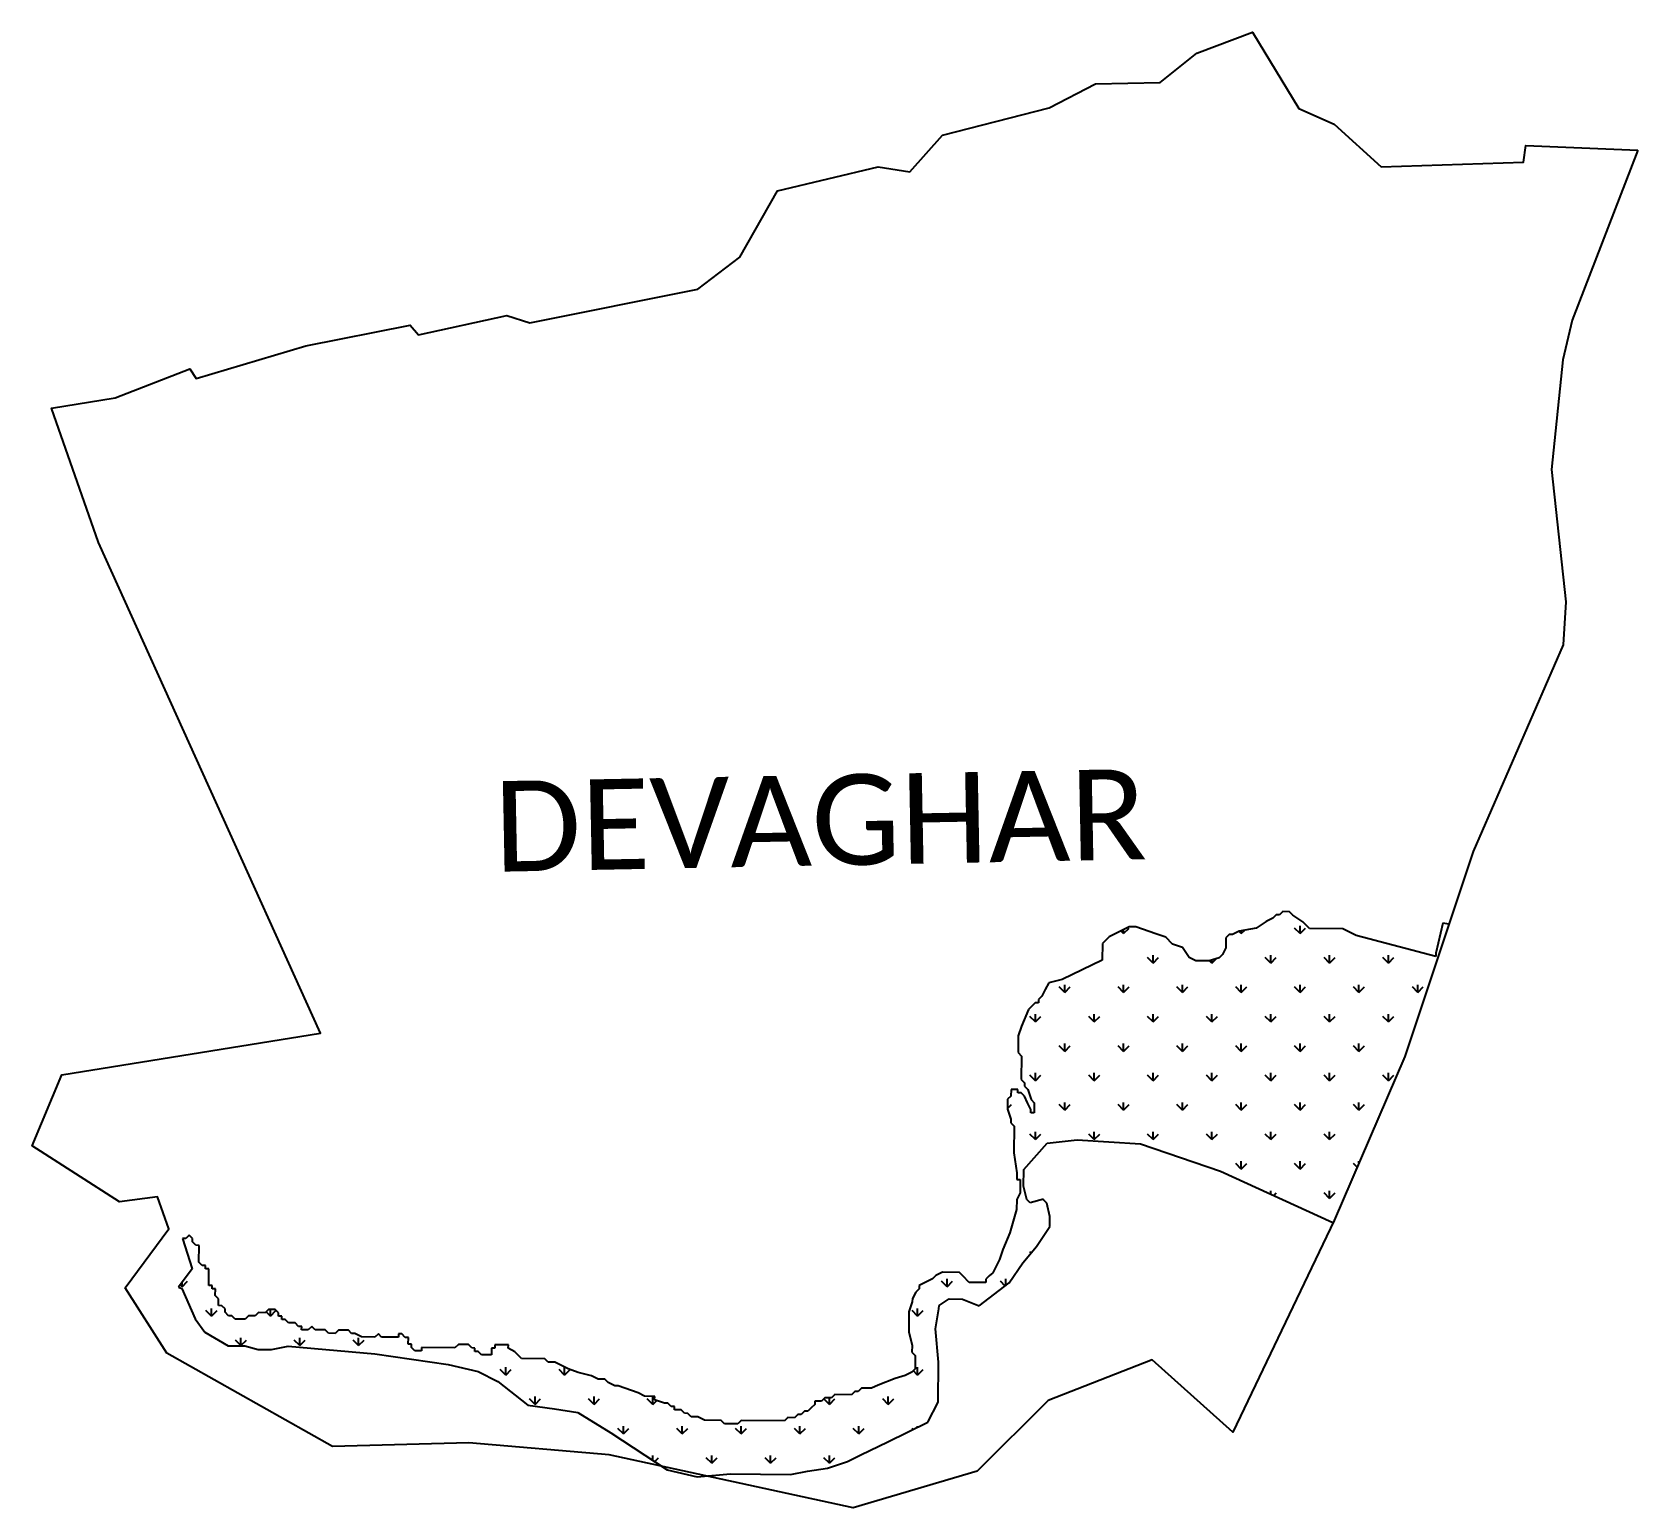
# Model space of a CAD drawing. Header units: metres. Extents: x 290123 to 292052, y 1989992 to 1991765.
import ezdxf

# ---------------------------------------------------------------- set-up
doc = ezdxf.new("R2010")
doc.units = ezdxf.units.M
doc.header["$MEASUREMENT"] = 0
for name, color, linetype in [('MANGROOVES', 112, 'Continuous'), ('village', 3, 'Continuous'), ('VILLAGE NAME', 250, 'Continuous')]:
    doc.layers.add(name, color=color, linetype=linetype)
doc.styles.get("Standard").update_dxf_attribs({"font": 'simplex.shx'})

msp = doc.modelspace()

# ---------------------------------------------------------------- linework, layer by layer
at = {"color": 3, "flags": 128}
msp.add_lwpolyline([(291177.3, 1991597.6), (291216.3, 1991641.6)], dxfattribs=at)
at = {"layer": 'MANGROOVES', "linetype": 'Continuous', "lineweight": -2}
for p, q in [((291605.3, 1990697), (291593.2, 1990689.1)), ((291613.3, 1990700.9), (291605.3, 1990697)), ((291617.4, 1990704.9), (291613.3, 1990700.9)), ((291621.4, 1990704.8), (291617.4, 1990704.9)), ((291625.4, 1990708.8), (291621.4, 1990704.8)), ((291633.5, 1990708.7), (291625.4, 1990708.8)), ((291637.4, 1990704.7), (291633.5, 1990708.7)), ((291649.4, 1990696.6), (291637.4, 1990704.7)), ((291653.3, 1990692.5), (291649.4, 1990696.6)), ((291657.3, 1990688.5), (291653.3, 1990692.5)), ((291817.7, 1990695), (291809.4, 1990659)), ((291824.9, 1990693.8), (291817.7, 1990695)), ((291416.7, 1990678.7), (291408.6, 1990670.7)), ((291424.8, 1990682.6), (291416.7, 1990678.7)), ((291432.8, 1990686.5), (291424.8, 1990682.6)), ((291440.9, 1990690.5), (291432.8, 1990686.5)), ((291448.9, 1990690.4), (291440.9, 1990690.5)), ((291472.9, 1990682.2), (291448.9, 1990690.4)), ((291484.9, 1990678), (291472.9, 1990682.2)), ((291492.8, 1990669.9), (291484.9, 1990678)), ((291557, 1990677.4), (291556.9, 1990665.4)), ((291561.1, 1990681.3), (291557, 1990677.4)), ((291565.1, 1990681.3), (291561.1, 1990681.3)), ((291573.1, 1990685.2), (291565.1, 1990681.3)), ((291593.2, 1990689.1), (291573.1, 1990685.2)), ((291697.4, 1990688.1), (291657.3, 1990688.5)), ((291713.4, 1990680), (291697.4, 1990688.1)), ((291809.3, 1990655), (291713.4, 1990680)), ((291408.6, 1990670.7), (291408.5, 1990650.7)), ((291504.8, 1990665.8), (291492.8, 1990669.9)), ((291512.7, 1990653.7), (291504.8, 1990665.8)), ((291520.7, 1990649.6), (291512.7, 1990653.7)), ((291548.8, 1990653.4), (291536.7, 1990649.5)), ((291552.8, 1990657.4), (291548.8, 1990653.4)), ((291556.9, 1990665.4), (291552.8, 1990657.4)), ((291809.4, 1990659), (291809.3, 1990655)), ((291408.5, 1990650.7), (291360.1, 1990627.1)), ((291536.7, 1990649.5), (291520.7, 1990649.6)), ((291340, 1990615.2), (291335.9, 1990607.2)), ((291344.1, 1990623.2), (291340, 1990615.2)), ((291360.1, 1990627.1), (291344.1, 1990623.2)), ((291323.8, 1990595.3), (291319.7, 1990591.4)), ((291327.8, 1990599.3), (291323.8, 1990595.3)), ((291331.8, 1990599.3), (291327.8, 1990599.3)), ((291331.9, 1990603.3), (291331.8, 1990599.3)), ((291335.9, 1990607.2), (291331.9, 1990603.3)), ((291319.7, 1990591.4), (291311.5, 1990571.4)), ((291307.4, 1990559.4), (291307.2, 1990539.4)), ((291311.5, 1990571.4), (291307.4, 1990559.4)), ((291307.2, 1990539.4), (291311.2, 1990535.3)), ((291311.2, 1990535.3), (291311, 1990507.2)), ((291311, 1990507.2), (291314.9, 1990503.2)), ((291314.9, 1990503.2), (291314.9, 1990499.2)), ((291314.9, 1990499.2), (291318.9, 1990495.1)), ((291294.7, 1990483.3), (291294.6, 1990471.3)), ((291298.7, 1990487.3), (291294.7, 1990483.3)), ((291298.8, 1990495.3), (291298.7, 1990487.3)), ((291306.8, 1990495.3), (291298.8, 1990495.3)), ((291306.8, 1990491.3), (291306.8, 1990495.3)), ((291310.8, 1990491.2), (291306.8, 1990491.3)), ((291314.8, 1990487.2), (291310.8, 1990491.2)), ((291318.7, 1990479.1), (291314.8, 1990487.2)), ((291322.6, 1990471.1), (291318.7, 1990479.1)), ((291318.9, 1990495.1), (291322.8, 1990483.1)), ((291322.8, 1990483.1), (291326.7, 1990479)), ((291326.7, 1990479), (291326.6, 1990467)), ((291294.6, 1990471.3), (291298.5, 1990459.3)), ((291322.6, 1990467.1), (291322.6, 1990471.1)), ((291326.6, 1990467), (291322.6, 1990467.1)), ((291298.5, 1990459.3), (291298.5, 1990455.2)), ((291298.5, 1990455.2), (291302.4, 1990451.2)), ((291302.4, 1990451.2), (291302.1, 1990419.1)), ((291314, 1990399), (291342.3, 1990430.8)), ((291342.3, 1990430.8), (291378.4, 1990434.5)), ((291378.4, 1990434.5), (291454.5, 1990429.8)), ((291454.5, 1990429.8), (291550.4, 1990396.8)), ((291302.1, 1990419.1), (291305.9, 1990395)), ((291305.9, 1990395), (291305.8, 1990387)), ((291305.8, 1990387), (291309.9, 1990387)), ((291309.9, 1990387), (291309.7, 1990371)), ((291313.8, 1990378.9), (291314, 1990399)), ((291550.4, 1990396.8), (291685.6, 1990335.2)), ((291309.7, 1990371), (291305.6, 1990363)), ((291317.6, 1990362.9), (291313.8, 1990378.9)), ((291337.7, 1990363.5), (291321.6, 1990358.8)), ((291337.7, 1990362.7), (291337.7, 1990363.5)), ((291305.5, 1990351), (291297.2, 1990323)), ((291305.6, 1990363), (291305.5, 1990351)), ((291321.6, 1990358.8), (291317.6, 1990362.9)), ((291341.7, 1990358.6), (291337.7, 1990362.7)), ((291345.5, 1990342.6), (291341.7, 1990358.6)), ((291337.3, 1990318.6), (291345.4, 1990330.5)), ((291345.4, 1990330.5), (291345.5, 1990342.6)), ((290307.1, 1990316), (290303.1, 1990316)), ((290303.1, 1990316), (290314.8, 1990279.8)), ((290311.2, 1990320), (290307.1, 1990316)), ((290315.2, 1990315.9), (290311.2, 1990320)), ((290315.1, 1990311.9), (290315.2, 1990315.9)), ((290319.1, 1990307.9), (290315.1, 1990311.9)), ((290323.1, 1990307.8), (290319.1, 1990307.9)), ((290322.9, 1990287.8), (290323.1, 1990307.8)), ((291297.2, 1990323), (291289, 1990303)), ((291312.9, 1990286.7), (291329.2, 1990306.6)), ((291329.2, 1990306.6), (291337.3, 1990318.6)), ((290326.9, 1990283.7), (290322.9, 1990287.8)), ((291284.9, 1990291), (291280.8, 1990283)), ((291289, 1990303), (291284.9, 1990291)), ((291296.7, 1990262.8), (291312.9, 1990286.7)), ((290314.8, 1990279.8), (290298.5, 1990257.7)), ((290330.9, 1990283.7), (290326.9, 1990283.7)), ((290330.9, 1990279.7), (290330.9, 1990283.7)), ((290334.9, 1990279.7), (290330.9, 1990279.7)), ((290334.7, 1990259.6), (290334.9, 1990279.7)), ((291204.5, 1990267.7), (291196.5, 1990263.8)), ((291208.6, 1990271.7), (291204.5, 1990267.7)), ((291216.6, 1990275.6), (291208.6, 1990271.7)), ((291236.7, 1990275.4), (291216.6, 1990275.6)), ((291240.7, 1990271.4), (291236.7, 1990275.4)), ((291248.6, 1990263.3), (291240.7, 1990271.4)), ((291268.7, 1990267.1), (291268.6, 1990263.1)), ((291272.7, 1990271.1), (291268.7, 1990267.1)), ((291276.8, 1990275), (291272.7, 1990271.1)), ((291280.8, 1990283), (291276.8, 1990275)), ((290298.5, 1990257.7), (290302.6, 1990255.9)), ((290302.6, 1990255.9), (290318.3, 1990219.7)), ((290338.7, 1990259.6), (290334.7, 1990259.6)), ((290338.7, 1990255.6), (290338.7, 1990259.6)), ((290342.7, 1990255.5), (290338.7, 1990255.6)), ((290342.6, 1990247.5), (290342.7, 1990255.5)), ((290346.6, 1990243.5), (290342.6, 1990247.5)), ((291184.4, 1990251.8), (291180.3, 1990243.9)), ((291188.4, 1990255.8), (291184.4, 1990251.8)), ((291196.5, 1990263.8), (291188.4, 1990259.8)), ((291188.4, 1990259.8), (291188.4, 1990255.8)), ((291268.6, 1990263.1), (291248.6, 1990263.3)), ((291260.4, 1990235.1), (291296.7, 1990262.8)), ((290346.5, 1990235.5), (290346.6, 1990243.5)), ((290350.5, 1990235.4), (290346.5, 1990235.5)), ((290354.5, 1990231.4), (290350.5, 1990235.4)), ((290354.4, 1990227.4), (290354.5, 1990231.4)), ((290406.6, 1990230.9), (290402.5, 1990226.9)), ((290414.6, 1990230.8), (290406.6, 1990230.9)), ((290418.6, 1990226.8), (290414.6, 1990230.8)), ((291180.2, 1990239.9), (291176.1, 1990227.9)), ((291180.3, 1990243.9), (291180.2, 1990239.9)), ((291208, 1990207.5), (291212.2, 1990231.5)), ((291212.2, 1990231.5), (291212.3, 1990235.6)), ((291212.3, 1990235.6), (291224.4, 1990243.5)), ((291224.4, 1990243.5), (291240.4, 1990243.3)), ((291240.4, 1990243.3), (291260.4, 1990235.1)), ((290318.3, 1990219.7), (290330.2, 1990203.5)), ((290358.4, 1990223.3), (290354.4, 1990227.4)), ((290362.4, 1990223.3), (290358.4, 1990223.3)), ((290366.4, 1990219.2), (290362.4, 1990223.3)), ((290378.4, 1990219.1), (290366.4, 1990219.2)), ((290382.5, 1990223.1), (290378.4, 1990219.1)), ((290390.5, 1990223), (290382.5, 1990223.1)), ((290394.5, 1990227), (290390.5, 1990223)), ((290402.5, 1990226.9), (290394.5, 1990227)), ((290418.5, 1990222.8), (290418.6, 1990226.8)), ((290422.5, 1990222.7), (290418.5, 1990222.8)), ((290422.5, 1990218.7), (290422.5, 1990222.7)), ((290426.5, 1990218.7), (290422.5, 1990218.7)), ((290430.5, 1990214.6), (290426.5, 1990218.7)), ((290438.5, 1990214.6), (290430.5, 1990214.6)), ((290442.5, 1990210.5), (290438.5, 1990214.6)), ((290446.5, 1990210.5), (290442.5, 1990210.5)), ((290446.4, 1990206.5), (290446.5, 1990210.5)), ((290458.5, 1990210.4), (290454.4, 1990206.4)), ((290462.5, 1990206.3), (290458.5, 1990210.4)), ((291176.1, 1990227.9), (291175.9, 1990203.8)), ((290330.2, 1990203.5), (290358.1, 1990187.2)), ((290454.4, 1990206.4), (290446.4, 1990206.5)), ((290474.5, 1990206.2), (290462.5, 1990206.3)), ((290478.5, 1990202.2), (290474.5, 1990206.2)), ((290486.5, 1990202.1), (290478.5, 1990202.2)), ((290490.5, 1990206.1), (290486.5, 1990202.1)), ((290502.5, 1990206), (290490.5, 1990206.1)), ((290506.5, 1990201.9), (290502.5, 1990206)), ((290510.5, 1990201.9), (290506.5, 1990201.9)), ((290518.5, 1990197.8), (290510.5, 1990201.9)), ((290534.5, 1990197.7), (290518.5, 1990197.8)), ((290538.6, 1990201.6), (290534.5, 1990197.7)), ((290542.5, 1990197.6), (290538.6, 1990201.6)), ((290562.6, 1990197.4), (290542.5, 1990197.6)), ((290566.6, 1990201.4), (290562.6, 1990201.4)), ((290562.6, 1990201.4), (290562.6, 1990197.4)), ((290570.6, 1990197.3), (290566.6, 1990201.4)), ((290574.6, 1990197.3), (290570.6, 1990197.3)), ((290574.5, 1990189.3), (290574.6, 1990197.3)), ((291175.9, 1990203.8), (291179.8, 1990187.7)), ((291211.6, 1990167.4), (291208, 1990207.5)), ((290358.1, 1990187.2), (290378.1, 1990187.1)), ((290378.1, 1990187.1), (290394.1, 1990182.9)), ((290394.1, 1990182.9), (290410.1, 1990182.8)), ((290410.1, 1990182.8), (290430.2, 1990186.6)), ((290430.2, 1990186.6), (290534.3, 1990177.6)), ((290534.3, 1990177.6), (290622.4, 1990164.8)), ((290578.5, 1990189.2), (290574.5, 1990189.3)), ((290578.5, 1990185.2), (290578.5, 1990189.2)), ((290582.5, 1990181.2), (290578.5, 1990185.2)), ((290590.5, 1990181.1), (290582.5, 1990181.2)), ((290630.6, 1990184.8), (290590.5, 1990185.1)), ((290590.5, 1990185.1), (290590.5, 1990181.1)), ((290634.7, 1990188.7), (290630.6, 1990184.8)), ((290646.7, 1990188.6), (290634.7, 1990188.7)), ((290650.7, 1990184.6), (290646.7, 1990188.6)), ((290654.7, 1990184.5), (290650.7, 1990184.6)), ((290654.6, 1990180.5), (290654.7, 1990184.5)), ((290658.6, 1990180.5), (290654.6, 1990180.5)), ((290662.6, 1990176.4), (290658.6, 1990180.5)), ((290674.6, 1990176.3), (290662.6, 1990176.4)), ((290674.7, 1990184.3), (290674.6, 1990176.3)), ((290678.7, 1990184.3), (290674.7, 1990184.3)), ((290694.8, 1990188.2), (290678.7, 1990188.3)), ((290678.7, 1990188.3), (290678.7, 1990184.3)), ((290694.7, 1990184.2), (290694.8, 1990188.2)), ((290702.7, 1990180.1), (290694.7, 1990184.2)), ((290706.7, 1990176), (290702.7, 1990180.1)), ((290710.7, 1990172), (290706.7, 1990176)), ((290738.7, 1990171.7), (290710.7, 1990172)), ((290742.7, 1990167.7), (290738.7, 1990171.7)), ((291179.8, 1990187.7), (291179.7, 1990179.7)), ((291179.7, 1990179.7), (291183.7, 1990175.7)), ((291183.7, 1990175.7), (291183.5, 1990159.6)), ((290622.4, 1990164.8), (290658.4, 1990156.4)), ((290658.4, 1990156.4), (290682.3, 1990144.2)), ((290750.7, 1990167.6), (290742.7, 1990167.7)), ((290766.7, 1990159.5), (290750.7, 1990167.6)), ((290778.6, 1990155.3), (290766.7, 1990159.5)), ((290794.6, 1990151.2), (290778.6, 1990155.3)), ((290802.6, 1990147.1), (290794.6, 1990151.2)), ((291171.4, 1990151.7), (291159.4, 1990147.8)), ((291179.5, 1990155.7), (291171.4, 1990151.7)), ((291183.5, 1990159.6), (291179.5, 1990155.7)), ((291211.2, 1990119.3), (291211.6, 1990167.4)), ((290682.3, 1990144.2), (290718.2, 1990115.8)), ((290810.6, 1990147), (290802.6, 1990147.1)), ((290814.6, 1990143), (290810.6, 1990147)), ((290822.6, 1990138.9), (290814.6, 1990143)), ((290826.6, 1990138.9), (290822.6, 1990138.9)), ((290850.6, 1990130.6), (290826.6, 1990138.9)), ((291111.1, 1990132.2), (291107.1, 1990128.3)), ((291115.1, 1990132.2), (291111.1, 1990132.2)), ((291119.2, 1990136.2), (291115.1, 1990132.2)), ((291131.2, 1990136.1), (291119.2, 1990136.2)), ((291139.2, 1990140), (291131.2, 1990136.1)), ((291159.4, 1990147.8), (291139.2, 1990140)), ((290718.2, 1990115.8), (290750.2, 1990111.5)), ((290858.5, 1990126.5), (290850.6, 1990130.6)), ((290870.6, 1990126.4), (290858.5, 1990126.5)), ((290870.5, 1990122.4), (290870.6, 1990126.4)), ((290882.5, 1990118.3), (290870.5, 1990122.4)), ((290886.5, 1990118.3), (290882.5, 1990118.3)), ((290890.5, 1990114.2), (290886.5, 1990118.3)), ((290894.5, 1990114.2), (290890.5, 1990114.2)), ((290894.5, 1990110.2), (290894.5, 1990114.2)), ((291058.8, 1990112.7), (291054.8, 1990108.7)), ((291062.9, 1990116.7), (291058.8, 1990112.7)), ((291070.9, 1990120.6), (291062.9, 1990120.7)), ((291062.9, 1990120.7), (291062.9, 1990116.7)), ((291075, 1990124.6), (291070.9, 1990120.6)), ((291083, 1990124.5), (291075, 1990124.6)), ((291087, 1990128.5), (291083, 1990124.5)), ((291107.1, 1990128.3), (291087, 1990128.5)), ((291199, 1990095.4), (291211.2, 1990119.3)), ((290750.2, 1990111.5), (290778.2, 1990107.2)), ((290778.2, 1990107.2), (290818.1, 1990082.8)), ((290902.5, 1990110.1), (290894.5, 1990110.2)), ((290906.5, 1990106.1), (290902.5, 1990110.1)), ((290910.5, 1990106), (290906.5, 1990106.1)), ((290914.4, 1990102), (290910.5, 1990106)), ((290922.5, 1990101.9), (290914.4, 1990102)), ((290930.4, 1990097.8), (290922.5, 1990101.9)), ((290950.5, 1990097.6), (290930.4, 1990097.8)), ((290954.4, 1990093.6), (290950.5, 1990097.6)), ((290970.5, 1990093.4), (290954.4, 1990093.6)), ((290974.5, 1990097.4), (290970.5, 1990093.4)), ((291026.6, 1990096.9), (290974.5, 1990097.4)), ((291030.7, 1990100.9), (291026.6, 1990096.9)), ((291038.7, 1990100.8), (291030.7, 1990100.9)), ((291042.7, 1990104.8), (291038.7, 1990100.8)), ((291046.7, 1990104.8), (291042.7, 1990104.8)), ((291050.8, 1990108.7), (291046.7, 1990104.8)), ((291054.8, 1990108.7), (291050.8, 1990108.7)), ((291150.6, 1990071.8), (291199, 1990095.4)), ((290818.1, 1990082.8), (290885.8, 1990038.1)), ((291102.3, 1990048.1), (291118.4, 1990056)), ((291118.4, 1990056), (291150.6, 1990071.8)), ((290885.8, 1990038.1), (290921.8, 1990029.8)), ((291034, 1990032.7), (291054.1, 1990036.6)), ((291054.1, 1990036.6), (291078.2, 1990040.3)), ((291078.2, 1990040.3), (291102.3, 1990048.1)), ((290921.8, 1990029.8), (290961.9, 1990033.4)), ((290961.9, 1990033.4), (291034, 1990032.7))]:
    msp.add_line(p, q, dxfattribs=at)
at = {"layer": 'MANGROOVES', "linetype": 'Continuous'}
for p, q in [((291646.2, 1990682.4), (291646.2, 1990691.7)), ((291434.1, 1990682.4), (291430.9, 1990685.6)), ((291434.1, 1990682.4), (291440.7, 1990689)), ((291434.1, 1990682.4), (291434.1, 1990687.1)), ((291575.5, 1990682.4), (291572.8, 1990685.1)), ((291575.5, 1990682.4), (291579.6, 1990686.5)), ((291575.5, 1990682.4), (291575.5, 1990685.7)), ((291646.2, 1990682.4), (291639.6, 1990689)), ((291646.2, 1990682.4), (291652.8, 1990689)), ((291469.4, 1990647), (291462.8, 1990653.6)), ((291469.4, 1990647), (291469.4, 1990656.4)), ((291469.4, 1990647), (291476, 1990653.6)), ((291610.8, 1990647), (291604.2, 1990653.6)), ((291610.8, 1990647), (291610.8, 1990656.4)), ((291610.8, 1990647), (291617.5, 1990653.6)), ((291681.5, 1990647), (291674.9, 1990653.6)), ((291681.5, 1990647), (291681.5, 1990656.4)), ((291681.5, 1990647), (291688.2, 1990653.6)), ((291752.3, 1990647), (291745.6, 1990653.6)), ((291752.3, 1990647), (291752.3, 1990656.4)), ((291752.3, 1990647), (291758.9, 1990653.6)), ((291540.1, 1990647), (291537.4, 1990649.7)), ((291540.1, 1990647), (291545.4, 1990652.3)), ((291540.1, 1990647), (291540.1, 1990650.6)), ((291363.3, 1990611.7), (291356.7, 1990618.3)), ((291363.3, 1990611.7), (291363.3, 1990621)), ((291363.3, 1990611.7), (291370, 1990618.3)), ((291434.1, 1990611.7), (291427.4, 1990618.3)), ((291434.1, 1990611.7), (291434.1, 1990621)), ((291434.1, 1990611.7), (291440.7, 1990618.3)), ((291504.8, 1990611.7), (291498.1, 1990618.3)), ((291504.8, 1990611.7), (291504.8, 1990621)), ((291504.8, 1990611.7), (291511.4, 1990618.3)), ((291575.5, 1990611.7), (291568.9, 1990618.3)), ((291575.5, 1990611.7), (291575.5, 1990621)), ((291575.5, 1990611.7), (291582.1, 1990618.3)), ((291646.2, 1990611.7), (291639.6, 1990618.3)), ((291646.2, 1990611.7), (291646.2, 1990621)), ((291646.2, 1990611.7), (291652.8, 1990618.3)), ((291716.9, 1990611.7), (291710.3, 1990618.3)), ((291716.9, 1990611.7), (291716.9, 1990621)), ((291716.9, 1990611.7), (291723.5, 1990618.3)), ((291787.6, 1990611.7), (291781, 1990618.3)), ((291787.6, 1990611.7), (291787.6, 1990621)), ((291787.6, 1990611.7), (291794.2, 1990618.3)), ((291328, 1990576.3), (291321.4, 1990582.9)), ((291328, 1990576.3), (291328, 1990585.7)), ((291328, 1990576.3), (291334.6, 1990582.9)), ((291398.7, 1990576.3), (291392.1, 1990582.9)), ((291398.7, 1990576.3), (291398.7, 1990585.7)), ((291398.7, 1990576.3), (291405.3, 1990582.9)), ((291469.4, 1990576.3), (291462.8, 1990582.9)), ((291469.4, 1990576.3), (291469.4, 1990585.7)), ((291469.4, 1990576.3), (291476, 1990582.9)), ((291540.1, 1990576.3), (291533.5, 1990582.9)), ((291540.1, 1990576.3), (291540.1, 1990585.7)), ((291540.1, 1990576.3), (291546.8, 1990582.9)), ((291610.8, 1990576.3), (291604.2, 1990582.9)), ((291610.8, 1990576.3), (291610.8, 1990585.7)), ((291610.8, 1990576.3), (291617.5, 1990582.9)), ((291681.5, 1990576.3), (291674.9, 1990582.9)), ((291681.5, 1990576.3), (291681.5, 1990585.7)), ((291681.5, 1990576.3), (291688.2, 1990582.9)), ((291752.3, 1990576.3), (291745.6, 1990582.9)), ((291752.3, 1990576.3), (291752.3, 1990585.7)), ((291752.3, 1990576.3), (291758.9, 1990582.9)), ((291363.3, 1990540.9), (291356.7, 1990547.6)), ((291363.3, 1990540.9), (291363.3, 1990550.3)), ((291363.3, 1990540.9), (291370, 1990547.6)), ((291434.1, 1990540.9), (291427.4, 1990547.6)), ((291434.1, 1990540.9), (291434.1, 1990550.3)), ((291434.1, 1990540.9), (291440.7, 1990547.6)), ((291504.8, 1990540.9), (291498.1, 1990547.6)), ((291504.8, 1990540.9), (291504.8, 1990550.3)), ((291504.8, 1990540.9), (291511.4, 1990547.6)), ((291575.5, 1990540.9), (291568.9, 1990547.6)), ((291575.5, 1990540.9), (291575.5, 1990550.3)), ((291575.5, 1990540.9), (291582.1, 1990547.6)), ((291646.2, 1990540.9), (291639.6, 1990547.6)), ((291646.2, 1990540.9), (291646.2, 1990550.3)), ((291646.2, 1990540.9), (291652.8, 1990547.6)), ((291716.9, 1990540.9), (291710.3, 1990547.6)), ((291716.9, 1990540.9), (291716.9, 1990550.3)), ((291716.9, 1990540.9), (291723.5, 1990547.6)), ((291328, 1990505.6), (291321.4, 1990512.2)), ((291328, 1990505.6), (291328, 1990515)), ((291328, 1990505.6), (291334.6, 1990512.2)), ((291398.7, 1990505.6), (291392.1, 1990512.2)), ((291398.7, 1990505.6), (291398.7, 1990515)), ((291398.7, 1990505.6), (291405.3, 1990512.2)), ((291469.4, 1990505.6), (291462.8, 1990512.2)), ((291469.4, 1990505.6), (291469.4, 1990515)), ((291469.4, 1990505.6), (291476, 1990512.2)), ((291540.1, 1990505.6), (291533.5, 1990512.2)), ((291540.1, 1990505.6), (291540.1, 1990515)), ((291540.1, 1990505.6), (291546.8, 1990512.2)), ((291610.8, 1990505.6), (291604.2, 1990512.2)), ((291610.8, 1990505.6), (291610.8, 1990515)), ((291610.8, 1990505.6), (291617.5, 1990512.2)), ((291681.5, 1990505.6), (291674.9, 1990512.2)), ((291681.5, 1990505.6), (291681.5, 1990515)), ((291681.5, 1990505.6), (291688.2, 1990512.2)), ((291752.3, 1990505.6), (291745.6, 1990512.2)), ((291752.3, 1990505.6), (291752.3, 1990515)), ((291752.3, 1990505.6), (291758.9, 1990512.2)), ((291363.3, 1990470.2), (291363.3, 1990479.6)), ((291434.1, 1990470.2), (291434.1, 1990479.6)), ((291504.8, 1990470.2), (291504.8, 1990479.6)), ((291575.5, 1990470.2), (291575.5, 1990479.6)), ((291646.2, 1990470.2), (291646.2, 1990479.6)), ((291716.9, 1990470.2), (291716.9, 1990479.6)), ((291294.6, 1990472.2), (291299.3, 1990476.9)), ((291363.3, 1990470.2), (291356.7, 1990476.9)), ((291363.3, 1990470.2), (291370, 1990476.9)), ((291434.1, 1990470.2), (291427.4, 1990476.9)), ((291434.1, 1990470.2), (291440.7, 1990476.9)), ((291504.8, 1990470.2), (291498.1, 1990476.9)), ((291504.8, 1990470.2), (291511.4, 1990476.9)), ((291575.5, 1990470.2), (291568.9, 1990476.9)), ((291575.5, 1990470.2), (291582.1, 1990476.9)), ((291646.2, 1990470.2), (291639.6, 1990476.9)), ((291646.2, 1990470.2), (291652.8, 1990476.9)), ((291716.9, 1990470.2), (291710.3, 1990476.9)), ((291716.9, 1990470.2), (291723.5, 1990476.9)), ((291328, 1990434.9), (291321.4, 1990441.5)), ((291328, 1990434.9), (291328, 1990444.3)), ((291328, 1990434.9), (291334.6, 1990441.5)), ((291398.7, 1990434.9), (291392.1, 1990441.5)), ((291398.7, 1990434.9), (291398.7, 1990444.3)), ((291398.7, 1990434.9), (291405.3, 1990441.5)), ((291469.4, 1990434.9), (291462.8, 1990441.5)), ((291469.4, 1990434.9), (291469.4, 1990444.3)), ((291469.4, 1990434.9), (291476, 1990441.5)), ((291540.1, 1990434.9), (291533.5, 1990441.5)), ((291540.1, 1990434.9), (291540.1, 1990444.3)), ((291540.1, 1990434.9), (291546.8, 1990441.5)), ((291610.8, 1990434.9), (291604.2, 1990441.5)), ((291610.8, 1990434.9), (291610.8, 1990444.3)), ((291610.8, 1990434.9), (291617.5, 1990441.5)), ((291681.5, 1990434.9), (291674.9, 1990441.5)), ((291681.5, 1990434.9), (291681.5, 1990444.3)), ((291681.5, 1990434.9), (291688.2, 1990441.5)), ((291575.5, 1990399.5), (291568.9, 1990406.2)), ((291575.5, 1990399.5), (291575.5, 1990408.9)), ((291575.5, 1990399.5), (291582.1, 1990406.2)), ((291646.2, 1990399.5), (291639.6, 1990406.2)), ((291646.2, 1990399.5), (291646.2, 1990408.9)), ((291646.2, 1990399.5), (291652.8, 1990406.2)), ((291714.6, 1990401.9), (291710.3, 1990406.2)), ((291716.9, 1990407.2), (291716.9, 1990408.9)), ((291610.8, 1990369.3), (291610.8, 1990373.5)), ((291614.4, 1990367.7), (291617.5, 1990370.8)), ((291681.5, 1990364.2), (291674.9, 1990370.8)), ((291681.5, 1990364.2), (291681.5, 1990373.5)), ((291681.5, 1990364.2), (291688.2, 1990370.8)), ((291322.7, 1990298.7), (291321.4, 1990300.1)), ((291221.9, 1990258.1), (291221.9, 1990267.5)), ((291292.6, 1990259.7), (291292.6, 1990267.5)), ((290302.7, 1990258.1), (290300.5, 1990260.3)), ((290302.7, 1990258.1), (290309.3, 1990264.7)), ((290302.7, 1990258.1), (290302.7, 1990263.3)), ((291221.9, 1990258.1), (291215.3, 1990264.7)), ((291221.9, 1990258.1), (291228.6, 1990264.7)), ((291291.7, 1990259), (291286, 1990264.7)), ((290338, 1990222.7), (290331.4, 1990229.4)), ((290338, 1990222.7), (290338, 1990232.1)), ((290338, 1990222.7), (290344.7, 1990229.4)), ((290408.8, 1990222.7), (290408.8, 1990230.9)), ((290408.8, 1990222.7), (290415.4, 1990229.4)), ((291186.6, 1990222.7), (291179.9, 1990229.4)), ((291186.6, 1990222.7), (291186.6, 1990232.1)), ((291186.6, 1990222.7), (291193.2, 1990229.4)), ((290408.8, 1990222.7), (290403.6, 1990227.9)), ((290373.4, 1990187.4), (290366.8, 1990194)), ((290373.4, 1990187.4), (290373.4, 1990196.8)), ((290373.4, 1990187.4), (290380, 1990194)), ((290444.1, 1990187.4), (290437.5, 1990194)), ((290444.1, 1990187.4), (290444.1, 1990196.8)), ((290444.1, 1990187.4), (290450.7, 1990194)), ((290514.8, 1990187.4), (290508.2, 1990194)), ((290514.8, 1990187.4), (290514.8, 1990196.8)), ((290514.8, 1990187.4), (290521.5, 1990194)), ((290691.6, 1990152), (290685, 1990158.7)), ((290691.6, 1990152), (290691.6, 1990161.4)), ((290691.6, 1990152), (290698.2, 1990158.7)), ((290762.3, 1990152), (290755.7, 1990158.7)), ((290762.3, 1990152), (290762.3, 1990161.4)), ((290762.3, 1990152), (290768.9, 1990158.7)), ((291186.6, 1990152), (291181.2, 1990157.4)), ((291186.6, 1990152), (291186.6, 1990161.4)), ((291186.6, 1990152), (291193.2, 1990158.7)), ((290727, 1990116.7), (290720.3, 1990123.3)), ((290727, 1990116.7), (290727, 1990126.1)), ((290727, 1990116.7), (290733.6, 1990123.3)), ((290797.7, 1990116.7), (290791, 1990123.3)), ((290797.7, 1990116.7), (290797.7, 1990126.1)), ((290797.7, 1990116.7), (290804.3, 1990123.3)), ((290868.4, 1990116.7), (290861.7, 1990123.3)), ((290868.4, 1990116.7), (290868.4, 1990126.1)), ((290868.4, 1990116.7), (290873.2, 1990121.5)), ((291080.5, 1990116.7), (291073.9, 1990123.3)), ((291080.5, 1990116.7), (291080.5, 1990124.5)), ((291080.5, 1990116.7), (291087.1, 1990123.3)), ((291151.2, 1990116.7), (291144.6, 1990123.3)), ((291151.2, 1990116.7), (291151.2, 1990126.1)), ((291151.2, 1990116.7), (291157.8, 1990123.3)), ((290833, 1990081.3), (290826.4, 1990088)), ((290833, 1990081.3), (290833, 1990090.7)), ((290833, 1990081.3), (290839.6, 1990088)), ((290903.7, 1990081.3), (290897.1, 1990088)), ((290903.7, 1990081.3), (290903.7, 1990090.7)), ((290903.7, 1990081.3), (290910.4, 1990088)), ((290974.4, 1990081.3), (290967.8, 1990088)), ((290974.4, 1990081.3), (290974.4, 1990090.7)), ((290974.4, 1990081.3), (290981.1, 1990088)), ((291045.2, 1990081.3), (291038.5, 1990088)), ((291045.2, 1990081.3), (291045.2, 1990090.7)), ((291045.2, 1990081.3), (291051.8, 1990088)), ((291115.9, 1990081.3), (291109.2, 1990088)), ((291115.9, 1990081.3), (291115.9, 1990090.7)), ((291115.9, 1990081.3), (291122.5, 1990088)), ((291181.2, 1990086.7), (291179.9, 1990088)), ((291186.6, 1990089.3), (291186.6, 1990090.7)), ((290868.4, 1990049.6), (290868.4, 1990055.3)), ((290939.1, 1990046), (290939.1, 1990055.3)), ((291009.8, 1990046), (291009.8, 1990055.3)), ((291080.5, 1990046), (291080.5, 1990055.3)), ((290870.6, 1990048.2), (290875, 1990052.6)), ((290939.1, 1990046), (290932.5, 1990052.6)), ((290939.1, 1990046), (290945.7, 1990052.6)), ((291009.8, 1990046), (291003.2, 1990052.6)), ((291009.8, 1990046), (291016.4, 1990052.6)), ((291080.5, 1990046), (291073.9, 1990052.6)), ((291080.5, 1990046), (291087.1, 1990052.6))]:
    msp.add_line(p, q, dxfattribs=at)
at = {"layer": 'village', "color": 3}
for points in [[(291216.3, 1991641.6, 0), (291344.5, 1991674.6, 0), (291400.1, 1991703.4, 0), (291478, 1991704.9, 0), (291522.1, 1991740.4, 0), (291588.8, 1991765.5, 0), (291644.8, 1991673.9, 0), (291687.2, 1991655.1, 0), (291743.4, 1991603.5, 0), (291914.5, 1991609.1, 0), (291917.5, 1991629.4, 0), (292052, 1991623.5, 0)], [(292052, 1991623.5, 0), (291973.2, 1991419.6, 0), (291961.8, 1991371.8, 0), (291948.4, 1991240.1, 0), (291965.6, 1991081, 0), (291962.3, 1991029.3, 0), (291853.9, 1990781.2, 0), (291772.1, 1990534.9, 0), (291686.9, 1990337.9, 0), (291565.4, 1990083.5, 0), (291468.4, 1990170.4, 0), (291343.5, 1990121.6, 0), (291258.3, 1990036.4, 0), (291109.3, 1989992.5, 0), (290815.8, 1990056.3, 0), (290647.1, 1990070.8, 0), (290483.6, 1990066.2, 0), (290284.6, 1990178.4, 0), (290234.2, 1990256.8, 0), (290286.9, 1990327.8, 0), (290273, 1990366.3, 0), (290227.6, 1990360.3, 0), (290122.5, 1990427.3, 0), (290158.1, 1990512.7, 0), (290469.1, 1990562.9, 0), (290202.4, 1991152.5, 0), (290145.7, 1991313.5, 0), (290222.4, 1991326.2, 0), (290311.9, 1991360.9, 0), (290319.6, 1991349.2, 0), (290451.6, 1991388.4, 0), (290576.7, 1991413.4, 0), (290586.8, 1991402, 0), (290693.1, 1991424.9, 0), (290720.5, 1991416.1, 0), (290922.5, 1991456.7, 0), (290973.1, 1991495.1, 0), (291018, 1991575, 0), (291139.1, 1991603.8, 0), (291177.3, 1991597.6, 0)]]:
    msp.add_polyline3d(points, dxfattribs=at)

# ---------------------------------------------------------------- texts
at = {"layer": 'VILLAGE NAME', "insert": (290676.7, 1990865.4), "char_height": 108.748, "attachment_point": 1, "rotation": 1.1028}
msp.add_mtext_dynamic_manual_height_columns('{\\fCalibri|b0|i0|c0|p34;DEVAGHAR}', width=1571.314, gutter_width=543.7, heights=[0], dxfattribs=at)

doc.saveas('drawing.dxf')
